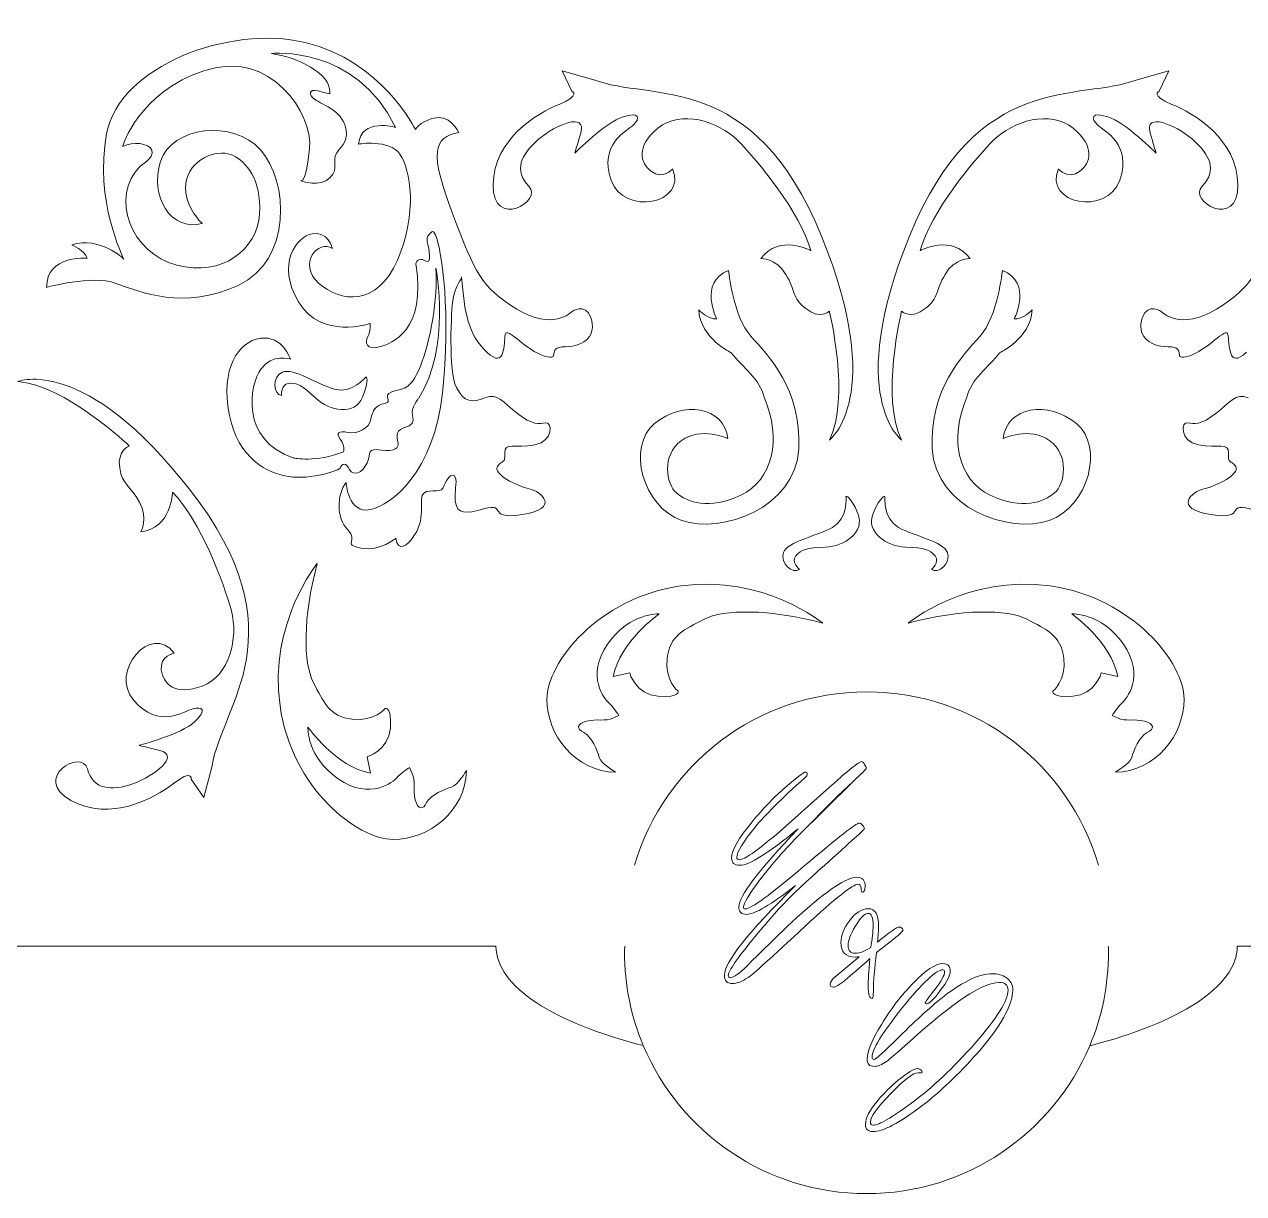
# Model space of a CAD drawing. Header units: millimetres. Extents: x -361 to 361, y -251 to 251.
# Drawn here: x 91.2 to 231, y -251.2 to -117 of the extents above; entities that cross this region are included whole.
import ezdxf

# ---------------------------------------------------------------- set-up
doc = ezdxf.new("R2010")
doc.units = ezdxf.units.MM
doc.header["$MEASUREMENT"] = 0
doc.layers.add('layer 1', color=7, linetype='Continuous')

msp = doc.modelspace()

# ---------------------------------------------------------------- linework, layer by layer
at = {"layer": 'layer 1', "lineweight": 9}
for points in [[(100.6082, -129.4851), (102.0878, -121.7782), (114.6453, -116.9733), (123.4006, -119.0582)], [(123.8899, -131.2233), (124.2637, -127.2461), (119.4928, -119.774), (111.8527, -122.2643)], [(133.7633, -128.7998), (129.1136, -119.3013), (119.5286, -120.3193), (119.5286, -120.3193)], [(123.4006, -119.0582), (132.1558, -121.1432), (136.0523, -129.0706), (136.0523, -129.0706)], [(119.5286, -120.3193), (122.6514, -120.8118), (124.5483, -122.1033), (125.4124, -122.9521)], [(111.8527, -122.2643), (104.213, -124.7544), (102.4495, -130.9866), (102.4495, -130.9866)], [(125.4124, -122.9521), (126.2764, -123.8004), (126.2245, -124.9494), (126.2245, -124.9494)], [(156.4938, -123.3284), (156.4938, -123.3284), (152.8622, -122.3198), (152.8622, -122.3198)], [(152.8622, -122.3198), (152.8622, -122.3198), (153.9714, -124.6396), (153.9714, -124.6396)], [(182.6192, -141.2834), (174.8028, -122.0974), (163.0504, -125.8501), (156.4938, -123.3284)], [(192.7091, -141.2834), (200.5256, -122.0974), (212.278, -125.8501), (218.8346, -123.3284)], [(218.8346, -123.3284), (218.8346, -123.3284), (222.4662, -122.3198), (222.4662, -122.3198)], [(222.4662, -122.3198), (222.4662, -122.3198), (221.357, -124.6396), (221.357, -124.6396)], [(125.3642, -124.7368), (123.9025, -124.2423), (123.7309, -124.8422), (124.2071, -125.3792)], [(124.2071, -125.3792), (124.6833, -125.9162), (127.317, -126.6506), (127.9183, -128.4829)], [(153.9714, -124.6396), (153.9714, -124.6396), (155.0812, -125.0935), (152.5088, -126.152)], [(221.357, -124.6396), (221.357, -124.6396), (220.2471, -125.0935), (222.8195, -126.152)], [(137.9256, -127.7938), (139.9372, -127.0327), (141.0147, -129.4025), (141.0147, -129.4025)], [(152.5088, -126.152), (149.9365, -127.2113), (145.0193, -130.1619), (144.9437, -135.3817)], [(150.1634, -130.1619), (152.2062, -128.4218), (155.6858, -127.0599), (155.0052, -129.4057)], [(159.847, -127.5895), (161.8142, -126.9843), (161.8142, -127.7409), (161.0576, -128.4974)], [(163.8562, -128.8757), (166.4283, -126.757), (170.7405, -128.0435), (173.0102, -130.3133)], [(211.4721, -128.8757), (208.9001, -126.757), (204.5879, -128.0435), (202.3181, -130.3133)], [(215.4813, -127.5895), (213.5142, -126.9843), (213.5142, -127.7409), (214.2708, -128.4974)], [(225.1649, -130.1619), (223.1222, -128.4218), (219.6426, -127.0599), (220.3231, -129.4057)], [(222.8195, -126.152), (225.3919, -127.2113), (230.309, -130.1619), (230.3847, -135.3817)], [(106.7873, -132.7043), (108.044, -128.7127), (115.1134, -127.8153), (118.2879, -131.3946)], [(127.9183, -128.4829), (128.5201, -130.3155), (127.6452, -130.771), (127.0124, -131.7164)], [(129.5131, -130.7141), (129.7989, -127.6466), (133.7633, -128.7998), (133.7633, -128.7998)], [(136.0523, -129.0706), (136.1962, -128.3674), (137.9256, -127.7938), (137.9256, -127.7938)], [(154.3243, -131.7504), (154.3243, -131.7504), (157.8799, -128.1948), (159.847, -127.5895)], [(161.0576, -128.4974), (160.301, -129.254), (157.048, -130.6912), (158.4852, -134.8521)], [(214.2708, -128.4974), (215.0274, -129.254), (218.2803, -130.6912), (216.8432, -134.8521)], [(221.0041, -131.7504), (221.0041, -131.7504), (217.4485, -128.1948), (215.4813, -127.5895)], [(102.5896, -143.9078), (102.5896, -143.9078), (99.1286, -137.1924), (100.6082, -129.4851)], [(141.0147, -129.4025), (138.0379, -129.8683), (137.6546, -131.7429), (140.2887, -138.6798)], [(155.0052, -129.4057), (154.3243, -131.7504), (154.3243, -131.7504), (154.3243, -131.7504)], [(163.1, -133.8689), (161.8135, -132.885), (161.2842, -130.9938), (163.8562, -128.8757)], [(212.2284, -133.8689), (213.5149, -132.885), (214.0442, -130.9938), (211.4721, -128.8757)], [(220.3231, -129.4057), (221.0041, -131.7504), (221.0041, -131.7504), (221.0041, -131.7504)], [(102.4495, -130.9866), (103.6343, -130.4476), (105.4264, -130.5212), (105.7786, -131.4238)], [(105.7786, -131.4238), (106.1311, -132.3263), (104.4854, -133.2104), (104.4854, -133.2104)], [(115.1317, -132.0193), (113.7179, -131.2904), (110.4869, -132.0458), (109.7806, -134.7824)], [(118.2879, -131.3946), (121.4622, -134.9749), (121.9008, -144.051), (115.695, -146.9318)], [(122.888, -134.9257), (122.888, -134.9257), (123.5156, -135.2006), (123.8899, -131.2233)], [(134.2559, -131.8802), (133.0063, -130.1104), (129.5131, -130.7141), (129.5131, -130.7141)], [(149.0289, -135.5334), (147.2891, -133.7936), (148.121, -131.9017), (150.1634, -130.1619)], [(173.0102, -130.3133), (175.2797, -132.5827), (180.1971, -138.5594), (181.4077, -142.9476)], [(202.3181, -130.3133), (200.0487, -132.5827), (195.1312, -138.5594), (193.9207, -142.9476)], [(226.2995, -135.5334), (228.0393, -133.7936), (227.2074, -131.9017), (225.1649, -130.1619)], [(111.5784, -139.8382), (107.9616, -140.8073), (105.5307, -136.696), (106.7873, -132.7043)], [(118.151, -138.7422), (118.3943, -134.6892), (116.5449, -132.7478), (115.1317, -132.0193)], [(127.0124, -131.7164), (126.3793, -132.661), (127.352, -133.3973), (126.2299, -134.5841)], [(133.9674, -144.0306), (136.2902, -138.6455), (135.5055, -133.65), (134.2559, -131.8802)], [(104.4854, -133.2104), (100.9125, -136.8257), (103.4083, -143.2464), (108.648, -144.6112)], [(158.4852, -134.8521), (159.9224, -139.013), (167.2609, -137.5758), (165.5211, -133.5662)], [(165.5211, -133.5662), (165.5211, -133.5662), (164.3862, -134.8524), (163.1, -133.8689)], [(216.8432, -134.8521), (215.406, -139.013), (208.0675, -137.5758), (209.8073, -133.5662)], [(209.8073, -133.5662), (209.8073, -133.5662), (210.9422, -134.8524), (212.2284, -133.8689)], [(109.7806, -134.7824), (109.074, -137.5194), (111.5784, -139.8382), (111.5784, -139.8382)], [(126.2299, -134.5841), (125.1084, -135.7708), (122.888, -134.9257), (122.888, -134.9257)], [(144.9437, -135.3817), (144.8677, -140.6018), (150.7687, -137.2732), (149.0289, -135.5334)], [(230.3847, -135.3817), (230.4607, -140.6018), (224.5597, -137.2732), (226.2995, -135.5334)], [(108.648, -144.6112), (113.8873, -145.9766), (117.9081, -142.7946), (118.151, -138.7422)], [(140.2887, -138.6798), (142.9229, -145.6168), (143.545, -147.1117), (147.6621, -149.6634)], [(235.2969, -138.6798), (232.6628, -145.6168), (232.0407, -147.1117), (227.9235, -149.6634)], [(96.6194, -142.2951), (99.7679, -141.23), (102.5896, -143.9078), (102.5896, -143.9078)], [(122.6284, -148.8412), (120.0116, -144.4474), (122.399, -141.3707), (124.1837, -141.0033)], [(124.1837, -141.0033), (125.9684, -140.6359), (126.5222, -142.7029), (126.5222, -142.7029)], [(137.8707, -140.8252), (137.8707, -140.8252), (137.2164, -141.2774), (137.3965, -141.9492)], [(138.3431, -141.1412), (138.0898, -140.4936), (137.8707, -140.8252), (137.8707, -140.8252)], [(139.1305, -159.2965), (140.1013, -150.2518), (139.1073, -143.0965), (138.3431, -141.1412)], [(181.4077, -142.9476), (181.4077, -142.9476), (177.7764, -140.9808), (175.6579, -143.8551)], [(193.9207, -142.9476), (193.9207, -142.9476), (197.552, -140.9808), (199.6704, -143.8551)], [(98.3581, -143.8232), (98.1089, -142.893), (96.6194, -142.2951), (96.6194, -142.2951)], [(126.5222, -142.7029), (124.8943, -141.5883), (122.451, -144.4584), (124.9284, -146.6746)], [(137.3965, -141.9492), (137.5763, -142.6205), (138.013, -144.6636), (137.1475, -144.1206)], [(183.5271, -164.6855), (183.5271, -164.6855), (190.1087, -159.6671), (182.6192, -141.2834)], [(191.8012, -164.6855), (191.8012, -164.6855), (185.2196, -159.6671), (192.7091, -141.2834)], [(93.7172, -147.1714), (93.7059, -143.4086), (98.3581, -143.8232), (98.3581, -143.8232)], [(124.9284, -146.6746), (127.4053, -148.8905), (131.6444, -149.4168), (133.9674, -144.0306)], [(137.1475, -144.1206), (136.2818, -143.5771), (136.076, -144.4626), (136.076, -144.4626)], [(175.6579, -143.8551), (175.6579, -143.8551), (177.3977, -143.7791), (178.533, -145.6709)], [(199.6704, -143.8551), (199.6704, -143.8551), (197.9306, -143.7791), (196.7954, -145.6709)], [(136.076, -144.4626), (137.3463, -152.0972), (133.3235, -153.6182), (131.8766, -154.006)], [(138.3854, -144.9515), (138.3854, -144.9515), (140.115, -154.1618), (136.4047, -159.8815)], [(136.6026, -156.2091), (137.7985, -153.2312), (138.5826, -148.4428), (138.3854, -144.9515)], [(171.9507, -145.2173), (168.461, -146.6246), (170.5979, -150.7777), (170.5979, -150.7777)], [(174.5137, -152.7677), (172.5094, -150.539), (171.9507, -145.2173), (171.9507, -145.2173)], [(200.8146, -152.7677), (202.8189, -150.539), (203.3777, -145.2173), (203.3777, -145.2173)], [(203.3777, -145.2173), (206.8674, -146.6246), (204.7305, -150.7777), (204.7305, -150.7777)], [(101.6769, -146.7006), (98.8572, -145.6838), (93.7172, -147.1714), (93.7172, -147.1714)], [(115.695, -146.9318), (109.489, -149.8132), (104.4966, -147.7175), (101.6769, -146.7006)], [(141.3111, -145.9374), (141.4854, -146.038), (140.5679, -147.0227), (140.3487, -148.4102)], [(144.2249, -154.6083), (142.0447, -152.5344), (141.6935, -150.1179), (141.3111, -145.9374)], [(178.533, -145.6709), (179.6675, -147.562), (179.2135, -148.3186), (180.8024, -149.6048)], [(196.7954, -145.6709), (195.6609, -147.562), (196.1148, -148.3186), (194.526, -149.6048)], [(130.8188, -151.2985), (130.8188, -151.2985), (125.2457, -153.2349), (122.6284, -148.8412)], [(140.3487, -148.4102), (140.1301, -149.798), (139.7987, -156.8273), (140.7291, -158.6461)], [(147.6621, -149.6634), (151.7799, -152.2155), (153.9478, -149.9731), (153.9478, -149.9731)], [(153.9478, -149.9731), (153.9478, -149.9731), (155.5121, -148.7795), (156.1659, -150.6714)], [(180.8024, -149.6048), (182.3916, -150.8914), (183.5261, -149.9074), (183.5261, -149.9074)], [(194.526, -149.6048), (192.9368, -150.8914), (191.8023, -149.9074), (191.8023, -149.9074)], [(221.6378, -149.9731), (221.6378, -149.9731), (220.0735, -148.7795), (219.4197, -150.6714)], [(227.9235, -149.6634), (223.8058, -152.2155), (221.6378, -149.9731), (221.6378, -149.9731)], [(156.1659, -150.6714), (156.8211, -152.5629), (155.563, -153.9341), (153.2112, -153.9733)], [(170.5979, -150.7777), (169.6423, -150.8974), (168.5273, -149.7429), (168.5273, -149.7429)], [(168.5273, -149.7429), (168.727, -153.0607), (172.2707, -154.6655), (172.2707, -154.6655)], [(183.5261, -149.9074), (183.5261, -149.9074), (185.9482, -159.9447), (183.5269, -164.6855)], [(191.8023, -149.9074), (191.8023, -149.9074), (189.3802, -159.9447), (191.8015, -164.6855)], [(206.801, -149.7429), (206.6014, -153.0607), (203.0577, -154.6655), (203.0577, -154.6655)], [(204.7305, -150.7777), (205.686, -150.8974), (206.801, -149.7429), (206.801, -149.7429)], [(219.4197, -150.6714), (218.7645, -152.5629), (220.0226, -153.9341), (222.3744, -153.9733)], [(130.5587, -152.8083), (130.937, -152.153), (130.8188, -151.2985), (130.8188, -151.2985)], [(150.842, -155.0512), (148.7551, -154.429), (146.5277, -151.629), (146.3357, -152.5661)], [(224.7436, -155.0512), (226.8305, -154.429), (229.0579, -151.629), (229.2499, -152.5661)], [(114.6706, -161.7174), (113.6492, -156.5267), (115.6896, -153.3951), (118.244, -153.0064)], [(118.244, -153.0064), (120.7977, -152.6173), (121.6921, -155.4051), (121.6921, -155.4051)], [(131.8766, -154.006), (130.4297, -154.3937), (130.1804, -153.4635), (130.5587, -152.8083)], [(146.3357, -152.5661), (146.1439, -153.5037), (146.4058, -156.683), (144.2249, -154.6083)], [(180.0097, -165.6657), (180.3404, -158.8313), (176.518, -154.9965), (174.5137, -152.7677)], [(195.3187, -165.6657), (194.988, -158.8313), (198.8103, -154.9965), (200.8146, -152.7677)], [(229.2499, -152.5661), (229.4418, -153.5037), (229.1798, -156.683), (231.3607, -154.6083)], [(90.4062, -157.9798), (90.4062, -157.9798), (98.0431, -154.7892), (110.219, -170.4671)], [(121.6921, -155.4051), (121.6921, -155.4051), (119.5877, -154.7139), (118.3032, -156.5347)], [(153.2112, -153.9733), (150.8586, -154.0132), (152.9274, -155.6733), (150.842, -155.0512)], [(172.2707, -154.6655), (173.5486, -156.3258), (175.6122, -157.7436), (176.0258, -159.7555)], [(203.0577, -154.6655), (201.7798, -156.3258), (199.7162, -157.7436), (199.3026, -159.7555)], [(222.3744, -153.9733), (224.727, -154.0132), (222.6582, -155.6733), (224.7436, -155.0512)], [(118.3032, -156.5347), (117.0187, -158.3555), (115.8271, -164.657), (122.0735, -166.7485)], [(126.7502, -158.8496), (124.7514, -158.2774), (122.0198, -156.3513), (120.7662, -156.9088)], [(133.3296, -159.1537), (134.533, -158.6839), (135.4069, -159.188), (136.6026, -156.2091)], [(103.2038, -165.3697), (103.2038, -165.3697), (95.7224, -158.2535), (90.4062, -157.9798)], [(120.7662, -156.9088), (119.5122, -157.4663), (119.7535, -159.4687), (120.6727, -159.5919)], [(130.3597, -157.4398), (130.3597, -157.4398), (128.7501, -159.4219), (126.7502, -158.8496)], [(129.9495, -159.7642), (130.8469, -157.6045), (130.3597, -157.4398), (130.3597, -157.4398)], [(120.6727, -159.5919), (120.6727, -159.5919), (120.5472, -158.2967), (121.4796, -158.1943)], [(121.4796, -158.1943), (122.4126, -158.0921), (123.0054, -158.3759), (124.5871, -159.8718)], [(130.8263, -172.6719), (133.3436, -172.1448), (138.1585, -168.344), (139.1305, -159.2965)], [(132.5049, -160.4829), (133.5569, -160.2752), (132.1263, -159.624), (133.3296, -159.1537)], [(140.7291, -158.6461), (141.6594, -160.4644), (142.5222, -160.3811), (144.0019, -159.8367)], [(144.0019, -159.8367), (145.4806, -159.2926), (146.0519, -160.321), (147.7352, -161.6423)], [(231.5838, -159.8367), (230.1051, -159.2926), (229.5338, -160.321), (227.8505, -161.6423)], [(124.5871, -159.8718), (126.1703, -161.3677), (129.0514, -161.925), (129.9495, -159.7642)], [(130.9264, -162.3083), (131.0998, -161.302), (131.4529, -160.6911), (132.5049, -160.4829)], [(136.4047, -159.8815), (136.4047, -159.8815), (135.4552, -161.0221), (135.6768, -161.8489)], [(171.8878, -164.5252), (171.4228, -160.8097), (166.6985, -160.1071), (163.4745, -162.7751)], [(176.0258, -159.7555), (178.1007, -164.6448), (177.0113, -169.2745), (173.3491, -171.0264)], [(199.3026, -159.7555), (197.2277, -164.6448), (198.3171, -169.2745), (201.9793, -171.0264)], [(203.4405, -164.5252), (203.9056, -160.8097), (208.6298, -160.1071), (211.8539, -162.7751)], [(121.5385, -168.8857), (119.0756, -168.5121), (115.6924, -166.9075), (114.6706, -161.7174)], [(135.6768, -161.8489), (135.8983, -162.6757), (135.7459, -162.9376), (134.6626, -163.3016)], [(147.7352, -161.6423), (149.4183, -162.9631), (150.2812, -162.8798), (150.9705, -162.6951)], [(227.8505, -161.6423), (226.1673, -162.9631), (225.3045, -162.8798), (224.6151, -162.6951)], [(127.4007, -164.5828), (126.8345, -163.8483), (127.2115, -163.5999), (128.305, -163.8237)], [(128.305, -163.8237), (129.399, -164.0473), (130.7536, -163.315), (130.9264, -162.3083)], [(134.6626, -163.3016), (133.5793, -163.666), (133.9933, -164.6628), (134.0352, -165.0942)], [(150.9705, -162.6951), (151.6594, -162.5105), (151.9745, -164.7883), (149.7326, -165.2417)], [(163.4745, -162.7751), (160.2505, -165.4432), (162.083, -172.3298), (166.5946, -173.9217)], [(166.5272, -164.7648), (168.7963, -163.079), (171.8878, -164.5252), (171.8878, -164.5252)], [(208.8012, -164.7648), (206.532, -163.079), (203.4405, -164.5252), (203.4405, -164.5252)], [(211.8539, -162.7751), (215.0779, -165.4432), (213.2454, -172.3298), (208.7338, -173.9217)], [(224.6151, -162.6951), (223.9263, -162.5105), (223.6112, -164.7883), (225.853, -165.2417)], [(127.7884, -166.0297), (127.7884, -166.0297), (127.9674, -165.3171), (127.4007, -164.5828)], [(149.7326, -165.2417), (147.4918, -165.6948), (146.231, -164.8507), (146.2884, -166.1646)], [(165.984, -170.7626), (164.7761, -169.7277), (164.2585, -166.4502), (166.5272, -164.7648)], [(209.3444, -170.7626), (210.5523, -169.7277), (211.0699, -166.4502), (208.8012, -164.7648)], [(225.853, -165.2417), (228.0939, -165.6948), (229.3546, -164.8507), (229.2973, -166.1646)], [(102.1041, -167.8798), (101.7845, -165.8603), (103.2038, -165.3697), (103.2038, -165.3697)], [(122.0735, -166.7485), (122.0735, -166.7485), (124.6616, -167.3106), (127.7884, -166.0297)], [(132.0933, -165.8365), (130.411, -165.6227), (130.9906, -166.132), (130.4919, -167.2992)], [(134.0352, -165.0942), (134.0772, -165.526), (133.7746, -166.0502), (132.0933, -165.8365)], [(146.2884, -166.1646), (146.3443, -167.4789), (146.0402, -166.8957), (145.4492, -167.7187)], [(166.5946, -173.9217), (171.1071, -175.513), (179.6794, -172.4995), (180.0097, -165.6657)], [(208.7338, -173.9217), (204.2213, -175.513), (195.6489, -172.4995), (195.3187, -165.6657)], [(229.2973, -166.1646), (229.2413, -167.4789), (229.5455, -166.8957), (230.1364, -167.7187)], [(127.4545, -167.8178), (127.4099, -168.1992), (124.0016, -169.2603), (121.5385, -168.8857)], [(128.4802, -168.0597), (128.1018, -167.2013), (127.5007, -167.4365), (127.4545, -167.8178)], [(130.4919, -167.2992), (129.9923, -168.4671), (128.8577, -168.9185), (128.4802, -168.0597)], [(145.4492, -167.7187), (144.8573, -168.5419), (147.6848, -169.9992), (149.0913, -170.2875)], [(230.1364, -167.7187), (230.7283, -168.5419), (227.9009, -169.9992), (226.4944, -170.2875)], [(104.3762, -171.8121), (103.3057, -169.884), (102.4235, -169.8989), (102.1041, -167.8798)], [(140.6263, -169.011), (140.2304, -168.0835), (139.3729, -169.5689), (139.1758, -170.2121)], [(143.1808, -172.7569), (139.2904, -173.9472), (141.0228, -169.9388), (140.6263, -169.011)], [(110.219, -170.4671), (122.9264, -186.8293), (113.8003, -195.1309), (112.7058, -202.0699)], [(128.2692, -174.9811), (126.9492, -173.6366), (126.9743, -170.9714), (128.0746, -169.5688)], [(128.0746, -169.5688), (128.0746, -169.5688), (128.3089, -173.1986), (130.8263, -172.6719)], [(139.1758, -170.2121), (138.9792, -170.8553), (137.1493, -170.0905), (136.8206, -171.0653)], [(149.0913, -170.2875), (150.4977, -170.5753), (152.7286, -172.5618), (148.2591, -173.2427)], [(226.4944, -170.2875), (225.088, -170.5753), (222.857, -172.5618), (227.3265, -173.2427)], [(104.5113, -175.2099), (104.5113, -175.2099), (105.447, -173.7412), (104.3762, -171.8121)], [(108.1721, -170.6843), (108.1721, -170.6843), (108.0597, -174.8124), (104.5113, -175.2099)], [(114.915, -184.2738), (114.0843, -181.1737), (111.3671, -173.9267), (108.1721, -170.6843)], [(136.8206, -171.0653), (136.4906, -172.0394), (137.3564, -174.1707), (135.3009, -176.4191)], [(148.2591, -173.2427), (143.7891, -173.9232), (147.0709, -171.5672), (143.1808, -172.7569)], [(173.3491, -171.0264), (169.6865, -172.7788), (167.1913, -171.7972), (165.984, -170.7626)], [(185.4269, -171.1786), (185.4269, -171.1786), (185.6903, -173.7183), (183.8715, -174.7277)], [(186.7804, -173.1122), (185.8879, -170.9505), (185.4269, -171.1786), (185.4269, -171.1786)], [(188.5479, -173.1122), (189.4405, -170.9505), (189.9014, -171.1786), (189.9014, -171.1786)], [(189.9014, -171.1786), (189.9014, -171.1786), (189.6381, -173.7183), (191.4569, -174.7277)], [(201.9793, -171.0264), (205.6419, -172.7788), (208.1371, -171.7972), (209.3444, -170.7626)], [(227.3265, -173.2427), (231.7966, -173.9232), (228.5148, -171.5672), (232.4048, -172.7569)], [(183.0647, -176.9801), (185.2421, -176.9184), (187.6733, -175.2752), (186.7804, -173.1122)], [(192.2636, -176.9801), (190.0863, -176.9184), (187.655, -175.2752), (188.5479, -173.1122)], [(183.8715, -174.7277), (182.0535, -175.7366), (178.7601, -176.3061), (178.2678, -177.5867)], [(191.4569, -174.7277), (193.2749, -175.7366), (196.5683, -176.3061), (197.0605, -177.5867)], [(129.7934, -177.0833), (127.5367, -176.6545), (129.5893, -176.3255), (128.2692, -174.9811)], [(133.7705, -175.9435), (133.7705, -175.9435), (132.0491, -177.5125), (129.7934, -177.0833)], [(135.3009, -176.4191), (135.3009, -176.4191), (134.0442, -177.7899), (133.7705, -175.9435)], [(178.2678, -177.5867), (177.7753, -178.8677), (179.3619, -180.1129), (180.0989, -179.55)], [(179.6812, -177.9912), (180.2687, -177.2593), (180.8885, -177.0407), (183.0647, -176.9801)], [(195.6472, -177.9912), (195.0596, -177.2593), (194.4398, -177.0407), (192.2636, -176.9801)], [(197.0605, -177.5867), (197.553, -178.8677), (195.9665, -180.1129), (195.2295, -179.55)], [(124.7639, -178.865), (124.7639, -178.865), (119.1694, -185.6806), (120.497, -195.1825)], [(124.3189, -192.4964), (123.1652, -190.2577), (123.1038, -185.0694), (124.7639, -178.865)], [(180.0989, -179.55), (180.0989, -179.55), (179.0944, -178.723), (179.6812, -177.9912)], [(195.2295, -179.55), (195.2295, -179.55), (196.234, -178.723), (195.6472, -177.9912)], [(182.7849, -185.7056), (182.7849, -185.7056), (175.9693, -180.1111), (166.4673, -181.4387)], [(192.5435, -185.7056), (192.5435, -185.7056), (199.3591, -180.1111), (208.861, -181.4387)], [(166.4673, -181.4387), (156.9649, -182.7663), (151.1227, -190.3129), (151.1137, -194.4134)], [(208.861, -181.4387), (218.3635, -182.7663), (224.2056, -190.3129), (224.2147, -194.4134)], [(111.5829, -192.9201), (114.7039, -191.7521), (115.7458, -187.3743), (114.915, -184.2738)], [(158.0677, -188.1202), (160.6272, -184.4436), (164.0042, -184.6464), (164.0042, -184.6464)], [(169.1535, -185.2605), (171.3921, -184.1068), (176.5804, -184.0454), (182.7849, -185.7056)], [(206.1749, -185.2605), (203.9362, -184.1068), (198.7479, -184.0454), (192.5435, -185.7056)], [(217.2607, -188.1202), (214.7011, -184.4436), (211.3241, -184.6464), (211.3241, -184.6464)], [(103.7217, -194.5835), (100.8369, -191.2584), (105.7508, -185.6216), (108.3532, -189.1331)], [(164.0042, -184.6464), (164.0042, -184.6464), (159.4383, -187.8632), (158.7266, -191.8196)], [(164.92, -189.7176), (165.2133, -187.0917), (166.9149, -186.4142), (169.1535, -185.2605)], [(210.4084, -189.7176), (210.1151, -187.0917), (208.4135, -186.4142), (206.1749, -185.2605)], [(211.3241, -184.6464), (211.3241, -184.6464), (215.89, -187.8632), (216.6017, -191.8196)], [(158.206, -194.8392), (157.7856, -194.5088), (155.5079, -191.7959), (158.0677, -188.1202)], [(217.1224, -194.8392), (217.5428, -194.5088), (219.8205, -191.7959), (217.2607, -188.1202)], [(108.3532, -189.1331), (108.3532, -189.1331), (106.6719, -189.4728), (106.8806, -191.0785)], [(166.1517, -193.4856), (166.1517, -193.4856), (164.6271, -192.3433), (164.92, -189.7176)], [(209.1767, -193.4856), (209.1767, -193.4856), (210.7013, -192.3433), (210.4084, -189.7176)], [(106.8806, -191.0785), (107.0894, -192.6846), (108.4626, -194.0886), (111.5829, -192.9201)], [(160.6147, -191.4245), (160.6147, -191.4245), (161.2792, -193.9045), (163.8779, -194.0948)], [(214.7137, -191.4245), (214.7137, -191.4245), (214.0492, -193.9045), (211.4505, -194.0948)], [(128.7759, -196.7299), (126.1501, -196.4366), (125.4726, -194.735), (124.3189, -192.4964)], [(151.1137, -194.4134), (151.1047, -198.5138), (154.3423, -202.7419), (159.0149, -202.8191)], [(161.1803, -213.4697), (164.5817, -201.9814), (175.2116, -193.5947), (187.8053, -193.5947)], [(163.8779, -194.0948), (166.4765, -194.2847), (166.1517, -193.4856), (166.1517, -193.4856)], [(187.8053, -193.5947), (200.399, -193.5947), (211.01, -201.9814), (214.4053, -213.4697)], [(211.4505, -194.0948), (208.8518, -194.2847), (209.1767, -193.4856), (209.1767, -193.4856)], [(224.2147, -194.4134), (224.2237, -198.5138), (220.9861, -202.7419), (216.3135, -202.8191)], [(110.5112, -195.533), (109.4777, -195.8099), (106.6066, -197.9085), (103.7217, -194.5835)], [(110.6922, -197.0353), (112.1999, -195.6344), (111.5447, -195.2561), (110.5112, -195.533)], [(120.497, -195.1825), (121.8247, -204.685), (129.3713, -210.5271), (133.4717, -210.5361)], [(132.5439, -195.4982), (132.5439, -195.4982), (131.4016, -197.0228), (128.7759, -196.7299)], [(133.1532, -197.772), (133.3431, -195.1733), (132.5439, -195.4982), (132.5439, -195.4982)], [(159.3724, -196.2985), (159.3724, -196.2985), (158.6267, -195.1691), (158.206, -194.8392)], [(215.956, -196.2985), (215.956, -196.2985), (216.7017, -195.1691), (217.1224, -194.8392)], [(104.3274, -199.7377), (104.3274, -199.7377), (109.1844, -198.4363), (110.6922, -197.0353)], [(155.3565, -198.2608), (154.4673, -197.8344), (154.5351, -197.2624), (155.672, -196.9577)], [(155.672, -196.9577), (156.8089, -196.6531), (157.9052, -197.024), (158.6766, -196.5958)], [(219.6564, -196.9577), (218.5195, -196.6531), (217.4232, -197.024), (216.6517, -196.5958)], [(219.9719, -198.2608), (220.861, -197.8344), (220.7933, -197.2624), (219.6564, -196.9577)], [(127.1786, -203.5822), (123.5019, -201.0226), (123.7048, -197.6456), (123.7048, -197.6456)], [(123.7048, -197.6456), (123.7048, -197.6456), (126.9216, -202.2115), (130.878, -202.9232)], [(130.4829, -201.0352), (130.4829, -201.0352), (132.9628, -200.3707), (133.1532, -197.772)], [(157.1174, -201.1121), (156.9236, -200.3886), (156.2462, -198.6875), (155.3565, -198.2608)], [(218.2109, -201.1121), (218.4048, -200.3886), (219.0821, -198.6875), (219.9719, -198.2608)], [(106.6984, -200.3204), (104.3274, -199.7377), (104.3274, -199.7377), (104.3274, -199.7377)], [(96.4923, -206.0459), (91.9336, -203.5017), (97.7668, -200.0556), (98.4036, -202.4322)], [(103.6226, -204.1354), (106.151, -203.2363), (109.0702, -200.9038), (106.6984, -200.3204)], [(159.0149, -202.8191), (159.0149, -202.8191), (157.3113, -201.8355), (157.1174, -201.1121)], [(216.3135, -202.8191), (216.3135, -202.8191), (218.0171, -201.8355), (218.2109, -201.1121)], [(98.4036, -202.4322), (99.0404, -204.8088), (101.0947, -205.0343), (103.6226, -204.1354)], [(110.3091, -203.5988), (110.3091, -203.5988), (110.4709, -202.4106), (108.268, -204.1091)], [(112.7058, -202.0699), (112.7058, -202.0699), (111.7635, -205.7193), (111.7635, -205.7193)], [(133.4717, -210.5361), (137.5722, -210.5452), (141.8002, -207.3076), (141.8774, -202.635)], [(135.3569, -202.2775), (135.3569, -202.2775), (134.2274, -203.0232), (133.8976, -203.4439)], [(141.8774, -202.635), (141.8774, -202.635), (140.8939, -204.3386), (140.1704, -204.5324)], [(180.7868, -202.7975), (180.5856, -202.7975), (179.7073, -203.4746), (178.152, -204.8287)], [(180.9841, -203.0528), (180.9841, -202.8826), (180.9183, -202.7975), (180.7868, -202.7975)], [(187.1938, -201.602), (186.9384, -201.602), (185.7236, -202.5731), (183.5492, -204.5153)], [(186.2652, -203.8653), (187.2557, -202.9445), (187.7509, -202.4493), (187.7509, -202.3796)], [(187.5652, -201.9154), (187.4337, -201.7064), (187.3099, -201.602), (187.1938, -201.602)], [(187.7509, -202.3796), (187.7509, -202.2558), (187.689, -202.1011), (187.5652, -201.9154)], [(108.268, -204.1091), (106.0645, -205.8073), (101.0506, -208.5903), (96.4923, -206.0459)], [(111.7635, -205.7193), (111.7635, -205.7193), (110.3091, -203.5988), (110.3091, -203.5988)], [(133.8976, -203.4439), (133.5671, -203.8643), (130.8543, -206.142), (127.1786, -203.5822)], [(136.0161, -205.9779), (135.7115, -204.841), (136.0823, -203.7447), (135.6541, -202.9733)], [(175.0414, -209.0768), (176.1169, -207.7536), (178.0127, -205.8694), (180.7287, -203.4243)], [(180.7287, -203.4243), (180.899, -203.2695), (180.9841, -203.1457), (180.9841, -203.0528)], [(140.1704, -204.5324), (139.447, -204.7263), (137.7458, -205.4036), (137.3191, -206.2934)], [(178.152, -204.8287), (177.0532, -205.7959), (175.8925, -207.0185), (174.6699, -208.4965)], [(137.3191, -206.2934), (136.8927, -207.1825), (136.3207, -207.1148), (136.0161, -205.9779)], [(174.6699, -208.4965), (173.0914, -210.4077), (172.3021, -211.789), (172.3021, -212.6401)], [(172.8941, -212.5589), (172.8941, -212.0018), (173.6098, -210.8411), (175.0414, -209.0768)], [(179.9279, -209.3206), (175.4012, -214.0794), (173.1378, -217.0662), (173.1378, -218.2811)], [(173.2423, -213.4991), (174.2947, -213.499), (176.5232, -212.1062), (179.9279, -209.3206)], [(186.9268, -208.6474), (186.6251, -208.6474), (184.532, -210.2917), (180.6475, -213.5803)], [(182.9108, -213.5455), (185.9983, -210.7985), (187.542, -209.3825), (187.542, -209.2974)], [(187.3215, -208.8853), (187.1745, -208.7267), (187.0429, -208.6474), (186.9268, -208.6474)], [(187.542, -209.2974), (187.542, -209.1813), (187.4685, -209.0439), (187.3215, -208.8853)], [(177.444, -209.9473), (175.1536, -211.8896), (173.7375, -212.8607), (173.1959, -212.8607)], [(175.5172, -215.2169), (176.6625, -213.7002), (178.1017, -212.0327), (179.835, -210.2143)], [(173.1959, -212.8607), (172.9947, -212.8607), (172.8941, -212.7601), (172.8941, -212.5589)], [(172.3021, -212.6401), (172.3021, -213.2127), (172.6155, -213.499), (173.2423, -213.4991)], [(180.6475, -213.5803), (176.7631, -216.8689), (174.5113, -218.5132), (173.8923, -218.5132)], [(178.9413, -217.2365), (179.8776, -216.3002), (181.2008, -215.0698), (182.9108, -213.5455)], [(173.6601, -218.2811), (173.6601, -217.8865), (174.2792, -216.865), (175.5172, -215.2169)], [(186.6831, -214.8803), (185.5147, -214.8803), (183.321, -216.3234), (180.102, -219.2097)], [(187.6232, -215.8785), (187.6232, -215.213), (187.3099, -214.8803), (186.6831, -214.8803)], [(179.6261, -215.8321), (174.1941, -221.1944), (171.478, -224.6262), (171.478, -226.1274)], [(174.02, -219.14), (174.9485, -219.14), (176.8172, -218.0374), (179.6261, -215.8321)], [(180.7752, -220.4632), (184.2031, -217.2752), (186.2149, -215.6812), (186.8108, -215.6812)], [(186.8108, -215.6812), (187.0197, -215.6812), (187.1358, -215.832), (187.159, -216.1338)], [(187.159, -216.1338), (187.1822, -216.4356), (187.2286, -216.5865), (187.2983, -216.5865)], [(187.2983, -216.5865), (187.5149, -216.5865), (187.6232, -216.3505), (187.6232, -215.8785)], [(175.0065, -221.6703), (176.6547, -219.6894), (177.9663, -218.2114), (178.9413, -217.2365)], [(173.1378, -218.2811), (173.1378, -218.8537), (173.4319, -219.14), (174.02, -219.14)], [(173.8923, -218.5132), (173.7375, -218.5132), (173.6601, -218.4359), (173.6601, -218.2811)], [(180.102, -219.2097), (178.9722, -220.2233), (176.9913, -222.1423), (174.1592, -224.9667)], [(188.004, -218.4837), (187.2379, -218.4837), (186.5105, -218.9441), (185.8219, -219.8649)], [(186.4835, -220.5149), (187.0561, -219.5244), (187.5668, -219.0292), (188.0156, -219.0292)], [(189.1647, -220.4684), (189.1647, -219.1453), (188.7778, -218.4837), (188.004, -218.4837)], [(188.0156, -219.0292), (188.3638, -219.0292), (188.5379, -219.5012), (188.5379, -220.4452)], [(174.2057, -226.3943), (174.6854, -226.0693), (176.8753, -224.0923), (180.7752, -220.4632)], [(185.8219, -219.8649), (185.1719, -220.7238), (184.8469, -221.5556), (184.8469, -222.3604)], [(185.671, -222.6854), (185.671, -222.1592), (185.9418, -221.4357), (186.4835, -220.5149)], [(188.5379, -220.4452), (188.5379, -221.0875), (188.445, -221.9116), (188.2593, -222.9175)], [(189.0486, -222.314), (189.1259, -221.5943), (189.1647, -220.9792), (189.1647, -220.4684)], [(191.5209, -220.5845), (191.2887, -220.5845), (190.4646, -221.161), (189.0486, -222.314)], [(190.4878, -222.3023), (191.4783, -221.4976), (191.9774, -221.0449), (191.9851, -220.9443)], [(191.9851, -220.9443), (191.9, -220.7045), (191.7453, -220.5845), (191.5209, -220.5845)], [(171.9191, -226.1854), (171.9191, -225.6515), (172.9483, -224.1464), (175.0065, -221.6703)], [(184.8469, -222.3604), (184.8469, -223.4746), (185.3885, -224.0318), (186.4718, -224.0318)], [(145.2696, -222.7888), (145.2696, -222.7888), (14.5696, -222.7888), (14.5696, -222.7888)], [(145.2696, -222.7388), (145.2696, -222.7552), (145.2694, -222.7724), (145.2696, -222.7888)], [(162.1696, -234.1888), (151.9377, -231.5794), (145.316, -227.4452), (145.2696, -222.7888)], [(160.0446, -222.7888), (160.0363, -223.005), (160.0196, -223.2201), (160.0196, -223.4388)], [(160.0196, -223.4388), (160.0196, -227.2524), (160.7774, -230.8822), (162.1696, -234.1888)], [(186.4951, -223.6023), (185.9457, -223.6023), (185.671, -223.2967), (185.671, -222.6854)], [(188.2593, -222.9175), (187.5861, -223.374), (186.998, -223.6023), (186.4951, -223.6023)], [(188.5727, -228.0013), (188.5727, -226.7478), (188.6965, -225.2544), (188.9441, -223.5211)], [(230.3196, -222.7888), (230.2731, -227.4498), (223.6437, -231.6048), (213.3946, -234.2138)], [(213.3946, -234.2138), (214.7902, -230.9015), (215.5446, -227.2607), (215.5446, -223.4388)], [(215.5446, -223.4388), (215.5446, -223.2201), (215.528, -223.005), (215.5197, -222.7888)], [(360.9946, -222.7888), (360.9946, -222.7888), (230.3196, -222.7888), (230.3196, -222.7888)], [(174.1592, -224.9667), (173.1997, -225.9262), (172.5265, -226.4059), (172.1396, -226.406)], [(183.9996, -227.4907), (184.3942, -227.4906), (185.7832, -226.3957), (188.1665, -224.2059)], [(186.4718, -224.0318), (186.6189, -224.0318), (186.7775, -224.0201), (186.9477, -223.997)], [(188.1665, -224.2059), (188.0349, -225.707), (187.9692, -226.771), (187.9691, -227.3978)], [(196.5327, -224.7816), (195.7125, -224.7816), (194.575, -225.5322), (193.1203, -227.0333)], [(197.3916, -225.6869), (197.3916, -225.0834), (197.1053, -224.7816), (196.5327, -224.7816)], [(171.478, -226.1274), (171.478, -226.7541), (171.776, -227.0675), (172.3718, -227.0675)], [(172.1396, -226.406), (171.9926, -226.4059), (171.9191, -226.3324), (171.9191, -226.1854)], [(172.3718, -227.0675), (172.9212, -227.0675), (173.5325, -226.8431), (174.2057, -226.3943)], [(184.1853, -226.3068), (183.7984, -226.6317), (183.6049, -226.8987), (183.6049, -227.1076)], [(191.89, -229.8654), (194.2191, -226.956), (195.7705, -225.5012), (196.5443, -225.5012)], [(196.7416, -225.7102), (196.7417, -226.1125), (196.3683, -226.7954), (195.6216, -227.7588)], [(196.2484, -227.8806), (197.0105, -226.8592), (197.3916, -226.128), (197.3916, -225.6869)], [(196.5443, -225.5012), (196.6759, -225.5012), (196.7417, -225.5708), (196.7416, -225.7102)], [(202.1969, -225.9423), (200.7576, -225.9423), (198.9315, -226.7935), (196.7184, -228.4958)], [(203.8103, -226.395), (203.3692, -226.0932), (202.8314, -225.9423), (202.1969, -225.9423)], [(204.5647, -227.8226), (204.5647, -227.2113), (204.3132, -226.7354), (203.8103, -226.395)], [(183.6049, -227.1076), (183.6049, -227.363), (183.7365, -227.4906), (183.9996, -227.4907)], [(187.9691, -227.3978), (187.9692, -228.3263), (188.12, -228.7906), (188.4218, -228.7906)], [(193.1203, -227.0333), (191.8048, -228.3952), (190.6055, -229.9583), (189.5221, -231.7225)], [(192.7489, -233.7189), (197.7012, -229.2077), (201.1175, -226.9521), (202.9978, -226.9521)], [(195.6216, -227.7588), (194.8749, -228.7221), (194.5015, -229.2309), (194.5015, -229.2851)], [(194.6292, -229.4128), (194.9465, -229.4128), (195.4862, -228.9021), (196.2484, -227.8806)], [(204.0192, -227.8458), (204.0192, -229.0297), (202.7598, -231.0513), (200.2411, -233.9104)], [(200.4675, -235.0885), (203.199, -231.9701), (204.5647, -229.5482), (204.5647, -227.8226)], [(202.9978, -226.9521), (203.6787, -226.9521), (204.0192, -227.25), (204.0192, -227.8458)], [(188.4218, -228.7906), (188.5224, -228.7906), (188.5727, -228.5275), (188.5727, -228.0013)], [(196.7184, -228.4958), (195.372, -229.525), (193.631, -231.1035), (191.4953, -233.2314)], [(194.5015, -229.2851), (194.5015, -229.3702), (194.5441, -229.4128), (194.6292, -229.4128)], [(188.4195, -235.518), (188.4195, -234.6359), (189.5763, -232.7517), (191.89, -229.8654)], [(189.5221, -231.7225), (188.4079, -233.5332), (187.8508, -234.8641), (187.8508, -235.7153)], [(191.4953, -233.2314), (189.793, -234.9338), (188.8412, -235.7849), (188.64, -235.785)], [(187.7946, -251.1888), (176.2745, -251.1888), (166.3752, -244.1772), (162.1696, -234.1888)], [(213.3946, -234.2138), (209.1909, -244.1908), (199.3065, -251.1888), (187.7946, -251.1888)], [(190.0793, -236.0171), (190.4817, -235.7385), (191.3715, -234.9725), (192.7489, -233.7189)], [(200.2411, -233.9104), (197.7224, -236.7696), (195.3043, -239.0542), (192.9868, -240.7643)], [(187.8508, -235.7153), (187.8508, -236.2956), (188.1332, -236.5858), (188.6981, -236.5858)], [(188.64, -235.785), (188.493, -235.7849), (188.4195, -235.696), (188.4195, -235.518)], [(188.6981, -236.5858), (189.0618, -236.5858), (189.5222, -236.3962), (190.0793, -236.0171)], [(194.1417, -241.1009), (196.231, -239.5146), (198.3395, -237.5105), (200.4675, -235.0885)], [(190.5726, -239.6907), (192.1395, -238.085), (193.1822, -237.2938), (193.7006, -237.3171)], [(193.6194, -236.8296), (193.2557, -236.8296), (192.5245, -237.2784), (191.4257, -238.176)], [(193.956, -236.9573), (193.8245, -236.8721), (193.7123, -236.8296), (193.6194, -236.8296)], [(194.1533, -237.2126), (194.1533, -237.1275), (194.0875, -237.0424), (193.956, -236.9573)], [(193.9792, -237.3287), (194.0953, -237.3367), (194.1533, -237.2977), (194.1533, -237.2126)], [(191.4257, -238.176), (190.5668, -238.8801), (189.793, -239.6423), (189.1043, -240.4626)], [(189.1043, -240.4626), (188.1448, -241.5923), (187.6651, -242.5092), (187.665, -243.2134)], [(188.2222, -242.9812), (188.2222, -242.3931), (189.0056, -241.2963), (190.5726, -239.6907)], [(188.524, -244.0723), (189.6614, -244.0723), (191.534, -243.0818), (194.1417, -241.1009)], [(192.9868, -240.7643), (190.6693, -242.4744), (189.1894, -243.3294), (188.5472, -243.3295)], [(187.665, -243.2134), (187.6651, -243.786), (187.9514, -244.0723), (188.524, -244.0723)], [(188.5472, -243.3295), (188.3305, -243.3294), (188.2222, -243.2134), (188.2222, -242.9812)]]:
    msp.add_open_spline(points, degree=3, dxfattribs=at)
for points, knots in [([(126.2245, -124.9494), (126.2245, -124.9494), (125.3642, -124.7368), (125.3642, -124.7368), (125.3642, -124.7368), (125.3642, -124.7368), (126.2245, -124.9494), (126.2245, -124.9494)], [0, 0, 0, 0, 0.33333333, 0.33333333, 0.33333333, 0.33333333, 1, 1, 1, 1]), ([(138.3431, -141.1412), (138.3431, -141.1412), (138.3431, -141.1412), (138.3431, -141.1412), (138.3431, -141.1412), (138.3431, -141.1412), (138.3431, -141.1412), (138.3431, -141.1412)], [0, 0, 0, 0, 0.33333333, 0.33333333, 0.33333333, 0.33333333, 1, 1, 1, 1]), ([(138.3854, -144.9515), (138.3854, -144.9515), (138.3854, -144.9515), (138.3854, -144.9515), (138.3854, -144.9515), (138.3854, -144.9515), (138.3854, -144.9515), (138.3854, -144.9515)], [0, 0, 0, 0, 0.33333333, 0.33333333, 0.33333333, 0.33333333, 1, 1, 1, 1]), ([(130.3597, -157.4398), (130.3597, -157.4398), (130.3597, -157.4398), (130.3597, -157.4398), (130.3597, -157.4398), (130.3597, -157.4398), (130.3597, -157.4398), (130.3597, -157.4398)], [0, 0, 0, 0, 0.33333333, 0.33333333, 0.33333333, 0.33333333, 1, 1, 1, 1]), ([(176.0258, -159.7555), (176.0258, -159.7555), (176.0258, -159.7555), (176.0258, -159.7555), (176.0258, -159.7555), (176.0258, -159.7555), (176.0258, -159.7555), (176.0258, -159.7555)], [0, 0, 0, 0, 0.33333333, 0.33333333, 0.33333333, 0.33333333, 1, 1, 1, 1]), ([(199.3026, -159.7555), (199.3026, -159.7555), (199.3026, -159.7555), (199.3026, -159.7555), (199.3026, -159.7555), (199.3026, -159.7555), (199.3026, -159.7555), (199.3026, -159.7555)], [0, 0, 0, 0, 0.33333333, 0.33333333, 0.33333333, 0.33333333, 1, 1, 1, 1]), ([(183.5269, -164.6855), (183.5269, -164.6855), (183.5271, -164.6855), (183.5271, -164.6855), (183.5271, -164.6855), (183.5271, -164.6855), (183.5269, -164.6855), (183.5269, -164.6855)], [0, 0, 0, 0, 0.33333333, 0.33333333, 0.33333333, 0.33333333, 1, 1, 1, 1]), ([(191.8015, -164.6855), (191.8015, -164.6855), (191.8012, -164.6855), (191.8012, -164.6855), (191.8012, -164.6855), (191.8012, -164.6855), (191.8015, -164.6855), (191.8015, -164.6855)], [0, 0, 0, 0, 0.33333333, 0.33333333, 0.33333333, 0.33333333, 1, 1, 1, 1]), ([(185.4269, -171.1786), (185.4269, -171.1786), (185.4269, -171.1786), (185.4269, -171.1786), (185.4269, -171.1786), (185.4269, -171.1786), (185.4269, -171.1786), (185.4269, -171.1786)], [0, 0, 0, 0, 0.33333333, 0.33333333, 0.33333333, 0.33333333, 1, 1, 1, 1]), ([(189.9014, -171.1786), (189.9014, -171.1786), (189.9014, -171.1786), (189.9014, -171.1786), (189.9014, -171.1786), (189.9014, -171.1786), (189.9014, -171.1786), (189.9014, -171.1786)], [0, 0, 0, 0, 0.33333333, 0.33333333, 0.33333333, 0.33333333, 1, 1, 1, 1]), ([(124.7639, -178.865), (124.7639, -178.865), (124.7639, -178.865), (124.7639, -178.865), (124.7639, -178.865), (124.7639, -178.865), (124.7639, -178.865), (124.7639, -178.865)], [0, 0, 0, 0, 0.33333333, 0.33333333, 0.33333333, 0.33333333, 1, 1, 1, 1]), ([(182.7849, -185.7056), (182.7849, -185.7056), (182.7849, -185.7056), (182.7849, -185.7056), (182.7849, -185.7056), (182.7849, -185.7056), (182.7849, -185.7056), (182.7849, -185.7056)], [0, 0, 0, 0, 0.33333333, 0.33333333, 0.33333333, 0.33333333, 1, 1, 1, 1]), ([(192.5435, -185.7056), (192.5435, -185.7056), (192.5435, -185.7056), (192.5435, -185.7056), (192.5435, -185.7056), (192.5435, -185.7056), (192.5435, -185.7056), (192.5435, -185.7056)], [0, 0, 0, 0, 0.33333333, 0.33333333, 0.33333333, 0.33333333, 1, 1, 1, 1]), ([(158.7266, -191.8196), (158.7266, -191.8196), (160.6147, -191.4245), (160.6147, -191.4245), (160.6147, -191.4245), (160.6147, -191.4245), (158.7266, -191.8196), (158.7266, -191.8196)], [0, 0, 0, 0, 0.33333333, 0.33333333, 0.33333333, 0.33333333, 1, 1, 1, 1]), ([(216.6017, -191.8196), (216.6017, -191.8196), (214.7137, -191.4245), (214.7137, -191.4245), (214.7137, -191.4245), (214.7137, -191.4245), (216.6017, -191.8196), (216.6017, -191.8196)], [0, 0, 0, 0, 0.33333333, 0.33333333, 0.33333333, 0.33333333, 1, 1, 1, 1]), ([(158.6766, -196.5958), (158.6766, -196.5958), (159.3724, -196.2985), (159.3724, -196.2985), (159.3724, -196.2985), (159.3724, -196.2985), (158.6766, -196.5958), (158.6766, -196.5958)], [0, 0, 0, 0, 0.33333333, 0.33333333, 0.33333333, 0.33333333, 1, 1, 1, 1]), ([(216.6517, -196.5958), (216.6517, -196.5958), (215.956, -196.2985), (215.956, -196.2985), (215.956, -196.2985), (215.956, -196.2985), (216.6517, -196.5958), (216.6517, -196.5958)], [0, 0, 0, 0, 0.33333333, 0.33333333, 0.33333333, 0.33333333, 1, 1, 1, 1]), ([(130.878, -202.9232), (130.878, -202.9232), (130.4829, -201.0352), (130.4829, -201.0352), (130.4829, -201.0352), (130.4829, -201.0352), (130.878, -202.9232), (130.878, -202.9232)], [0, 0, 0, 0, 0.33333333, 0.33333333, 0.33333333, 0.33333333, 1, 1, 1, 1]), ([(135.6541, -202.9733), (135.6541, -202.9733), (135.3569, -202.2775), (135.3569, -202.2775), (135.3569, -202.2775), (135.3569, -202.2775), (135.6541, -202.9733), (135.6541, -202.9733)], [0, 0, 0, 0, 0.33333333, 0.33333333, 0.33333333, 0.33333333, 1, 1, 1, 1]), ([(179.835, -210.2143), (179.835, -210.2143), (184.4894, -205.5135), (184.4894, -205.5135), (184.4894, -205.5135), (184.4894, -205.5135), (186.2652, -203.8653), (186.2652, -203.8653), (186.2652, -203.8653), (186.2652, -203.8653), (179.835, -210.2143), (179.835, -210.2143)], [0, 0, 0, 0, 0.25, 0.25, 0.25, 0.25, 0.5, 0.5, 0.5, 0.5, 1, 1, 1, 1]), ([(183.5492, -204.5153), (183.5492, -204.5153), (177.444, -209.9473), (177.444, -209.9473), (177.444, -209.9473), (177.444, -209.9473), (183.5492, -204.5153), (183.5492, -204.5153)], [0, 0, 0, 0, 0.33333333, 0.33333333, 0.33333333, 0.33333333, 1, 1, 1, 1]), ([(179.6261, -215.8321), (179.6261, -215.8321), (179.6261, -215.8321), (179.6261, -215.8321), (179.6261, -215.8321), (179.6261, -215.8321), (179.6261, -215.8321), (179.6261, -215.8321)], [0, 0, 0, 0, 0.33333333, 0.33333333, 0.33333333, 0.33333333, 1, 1, 1, 1]), ([(188.9441, -223.5211), (188.9441, -223.5211), (190.4878, -222.3023), (190.4878, -222.3023), (190.4878, -222.3023), (190.4878, -222.3023), (188.9441, -223.5211), (188.9441, -223.5211)], [0, 0, 0, 0, 0.33333333, 0.33333333, 0.33333333, 0.33333333, 1, 1, 1, 1]), ([(188.2593, -222.9175), (188.2593, -222.9175), (188.2593, -222.9175), (188.2593, -222.9175), (188.2593, -222.9175), (188.2593, -222.9175), (188.2593, -222.9175), (188.2593, -222.9175)], [0, 0, 0, 0, 0.33333333, 0.33333333, 0.33333333, 0.33333333, 1, 1, 1, 1]), ([(186.9477, -223.997), (186.9477, -223.997), (184.1853, -226.3068), (184.1853, -226.3068), (184.1853, -226.3068), (184.1853, -226.3068), (186.9477, -223.997), (186.9477, -223.997)], [0, 0, 0, 0, 0.33333333, 0.33333333, 0.33333333, 0.33333333, 1, 1, 1, 1]), ([(188.1665, -224.2059), (188.1665, -224.2059), (188.1665, -224.2059), (188.1665, -224.2059), (188.1665, -224.2059), (188.1665, -224.2059), (188.1665, -224.2059), (188.1665, -224.2059)], [0, 0, 0, 0, 0.33333333, 0.33333333, 0.33333333, 0.33333333, 1, 1, 1, 1]), ([(194.5015, -229.2851), (194.5015, -229.2851), (194.5015, -229.2851), (194.5015, -229.2851), (194.5015, -229.2851), (194.5015, -229.2851), (194.5015, -229.2851), (194.5015, -229.2851)], [0, 0, 0, 0, 0.33333333, 0.33333333, 0.33333333, 0.33333333, 1, 1, 1, 1]), ([(193.7006, -237.3171), (193.7006, -237.3171), (193.9792, -237.3287), (193.9792, -237.3287), (193.9792, -237.3287), (193.9792, -237.3287), (193.7006, -237.3171), (193.7006, -237.3171)], [0, 0, 0, 0, 0.33333333, 0.33333333, 0.33333333, 0.33333333, 1, 1, 1, 1])]:
    msp.add_open_spline(points, degree=3, knots=knots, dxfattribs=at)

doc.saveas('drawing.dxf')
